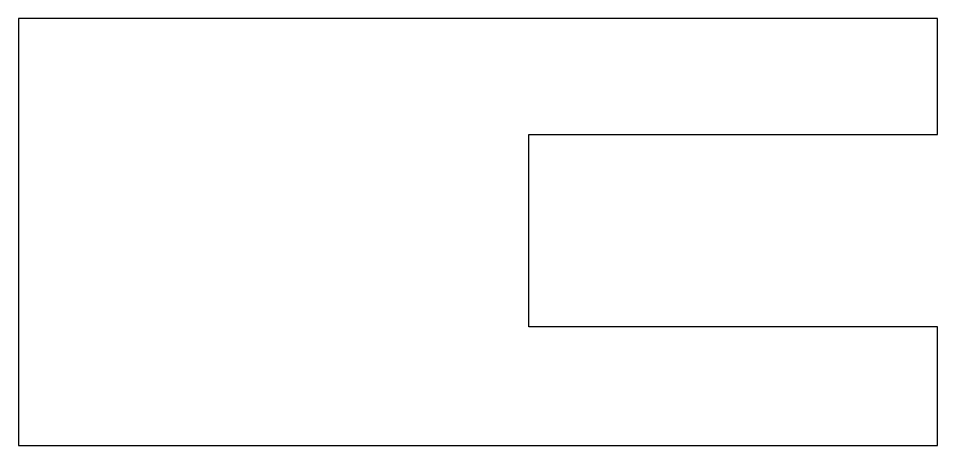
# Model space of a CAD drawing. Extents: x -87.4 to -12.1, y 131.8 to 166.8.
import ezdxf

# ---------------------------------------------------------------- set-up
doc = ezdxf.new("R2010")
doc.units = 0
doc.header["$MEASUREMENT"] = 0
doc.layers.add('EBENE_1', color=7, linetype='CONTINUOUS')

# ---------------------------------------------------------------- blocks, each defined once
blk = doc.blocks.new('BLOCK_3')
at = {"layer": 'EBENE_1', "color": 255}
blk.add_lwpolyline([(-45.597, 166.847), (-46.638, 166.847), (-47.68, 166.847), (-48.722, 166.847), (-49.763, 166.847), (-50.805, 166.847), (-51.847, 166.847), (-52.888, 166.847), (-53.93, 166.847), (-54.972, 166.847), (-56.013, 166.847), (-57.055, 166.847), (-58.097, 166.847), (-59.139, 166.847), (-60.18, 166.847), (-61.222, 166.847), (-62.263, 166.847), (-63.305, 166.847), (-64.347, 166.847), (-65.388, 166.847), (-66.43, 166.847), (-67.427, 166.847), (-68.469, 166.847), (-69.51, 166.847), (-70.552, 166.847), (-71.594, 166.847), (-72.636, 166.847), (-73.677, 166.847), (-74.719, 166.847), (-75.761, 166.847), (-76.802, 166.847), (-77.844, 166.847), (-78.886, 166.847), (-79.927, 166.847), (-80.969, 166.847), (-82.01, 166.847), (-83.052, 166.847), (-84.094, 166.847), (-85.136, 166.847), (-86.177, 166.847), (-87.219, 166.847), (-87.427, 166.847), (-87.427, 165.805), (-87.427, 164.763), (-87.427, 163.722), (-87.427, 162.68), (-87.427, 161.638), (-87.427, 160.597), (-87.427, 159.555), (-87.427, 158.513), (-87.427, 157.472), (-87.427, 157.328), (-87.427, 156.286), (-87.427, 155.244), (-87.427, 154.203), (-87.427, 153.161), (-87.427, 152.119), (-87.427, 151.078), (-87.427, 150.036), (-87.427, 148.994), (-87.427, 147.953), (-87.427, 146.911), (-87.427, 145.869), (-87.427, 144.828), (-87.427, 143.786), (-87.427, 142.744), (-87.427, 141.59), (-87.427, 140.549), (-87.427, 139.507), (-87.427, 138.465), (-87.427, 137.423), (-87.427, 136.382), (-87.427, 135.34), (-87.427, 134.298), (-87.427, 133.257), (-87.427, 132.215), (-87.427, 131.847), (-86.386, 131.847), (-85.344, 131.847), (-84.302, 131.847), (-83.261, 131.847), (-82.219, 131.847), (-81.177, 131.847), (-80.136, 131.847), (-79.094, 131.847), (-78.052, 131.847), (-77.011, 131.847), (-75.969, 131.847), (-74.927, 131.847), (-73.886, 131.847), (-72.844, 131.847), (-71.802, 131.847), (-70.761, 131.847), (-69.719, 131.847), (-68.677, 131.847), (-67.635, 131.847), (-67.427, 131.847), (-66.386, 131.847), (-65.344, 131.847), (-64.302, 131.847), (-63.261, 131.847), (-62.219, 131.847), (-61.177, 131.847), (-60.136, 131.847), (-59.094, 131.847), (-58.052, 131.847), (-57.01, 131.847), (-55.969, 131.847), (-54.927, 131.847), (-53.886, 131.847), (-52.844, 131.847), (-51.802, 131.847), (-50.761, 131.847), (-49.719, 131.847), (-48.677, 131.847), (-47.636, 131.847), (-46.594, 131.847), (-45.597, 131.847), (-44.555, 131.847), (-43.513, 131.847), (-42.472, 131.847), (-41.43, 131.847), (-40.388, 131.847), (-39.347, 131.847), (-38.305, 131.847), (-37.264, 131.847), (-36.222, 131.847), (-35.18, 131.847), (-34.138, 131.847), (-33.097, 131.847), (-32.055, 131.847), (-31.013, 131.847), (-29.972, 131.847), (-28.93, 131.847), (-27.888, 131.847), (-26.847, 131.847), (-25.805, 131.847), (-24.764, 131.847), (-23.722, 131.847), (-22.68, 131.847), (-21.638, 131.847), (-20.597, 131.847), (-19.555, 131.847), (-18.513, 131.847), (-17.472, 131.847), (-16.43, 131.847), (-15.388, 131.847), (-14.347, 131.847), (-13.305, 131.847), (-12.089, 131.847), (-12.089, 132.888), (-12.089, 133.93), (-12.089, 134.972), (-12.089, 136.013), (-12.089, 137.055), (-12.089, 138.097), (-12.089, 139.138), (-12.089, 140.18), (-12.089, 141.222), (-12.089, 141.59), (-13.13, 141.59), (-14.172, 141.59), (-15.214, 141.59), (-16.255, 141.59), (-17.297, 141.59), (-18.339, 141.59), (-19.38, 141.59), (-20.422, 141.59), (-21.464, 141.59), (-22.505, 141.59), (-23.547, 141.59), (-24.589, 141.59), (-25.63, 141.59), (-26.672, 141.59), (-27.714, 141.59), (-28.755, 141.59), (-29.797, 141.59), (-30.839, 141.59), (-31.88, 141.59), (-32.922, 141.59), (-33.964, 141.59), (-35.005, 141.59), (-36.047, 141.59), (-37.089, 141.59), (-38.13, 141.59), (-39.172, 141.59), (-40.214, 141.59), (-41.255, 141.59), (-42.297, 141.59), (-43.339, 141.59), (-44.38, 141.59), (-45.597, 141.59), (-45.597, 142.632), (-45.597, 143.673), (-45.597, 144.715), (-45.597, 145.757), (-45.597, 146.798), (-45.597, 147.84), (-45.597, 148.882), (-45.597, 149.923), (-45.597, 150.965), (-45.597, 152.007), (-45.597, 153.048), (-45.597, 154.09), (-45.597, 155.132), (-45.597, 156.173), (-45.597, 157.328), (-44.555, 157.328), (-43.513, 157.328), (-42.472, 157.328), (-41.43, 157.328), (-40.388, 157.328), (-39.347, 157.328), (-38.305, 157.328), (-37.264, 157.328), (-36.222, 157.328), (-35.18, 157.328), (-34.138, 157.328), (-33.097, 157.328), (-32.055, 157.328), (-31.013, 157.328), (-29.972, 157.328), (-28.93, 157.328), (-27.888, 157.328), (-26.847, 157.328), (-25.805, 157.328), (-24.764, 157.328), (-23.722, 157.328), (-22.68, 157.328), (-21.638, 157.328), (-20.597, 157.328), (-19.555, 157.328), (-18.513, 157.328), (-17.472, 157.328), (-16.43, 157.328), (-15.388, 157.328), (-14.347, 157.328), (-13.305, 157.328), (-12.089, 157.328), (-12.089, 158.369), (-12.089, 159.411), (-12.089, 160.453), (-12.089, 161.494), (-12.089, 162.536), (-12.089, 163.578), (-12.089, 164.619), (-12.089, 165.661), (-12.089, 166.702), (-12.089, 166.847), (-13.13, 166.847), (-14.172, 166.847), (-15.214, 166.847), (-16.255, 166.847), (-17.297, 166.847), (-18.339, 166.847), (-19.38, 166.847), (-20.422, 166.847), (-21.464, 166.847), (-22.505, 166.847), (-23.547, 166.847), (-24.589, 166.847), (-25.63, 166.847), (-26.672, 166.847), (-27.714, 166.847), (-28.755, 166.847), (-29.797, 166.847), (-30.839, 166.847), (-31.88, 166.847), (-32.922, 166.847), (-33.964, 166.847), (-35.005, 166.847), (-36.047, 166.847), (-37.089, 166.847), (-38.13, 166.847), (-39.172, 166.847), (-40.214, 166.847), (-41.255, 166.847), (-42.297, 166.847), (-43.339, 166.847), (-44.38, 166.847), (-45.597, 166.847)], dxfattribs=at)
blk = doc.blocks.new('BLOCK_2')
at = {"layer": 'EBENE_1'}
blk.add_blockref('BLOCK_3', (0, 0), dxfattribs=at)

msp = doc.modelspace()

# ---------------------------------------------------------------- block references
at = {"layer": 'EBENE_1'}
msp.add_blockref('BLOCK_2', (0, 0), dxfattribs=at)

doc.saveas('drawing.dxf')
